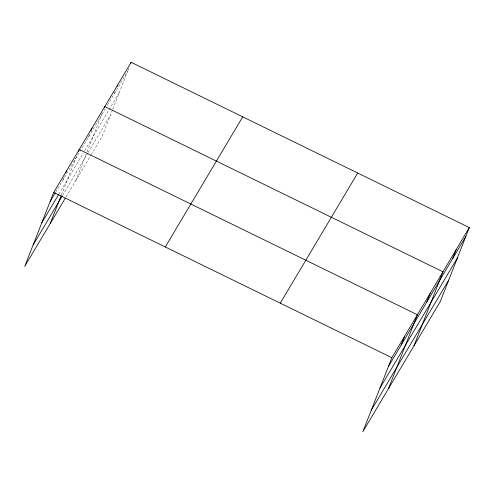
<?xml version="1.0" encoding="UTF-8"?>
<svg xmlns="http://www.w3.org/2000/svg" width="494" height="494" viewBox="0 0 494 494"><rect width="100%" height="100%" fill="white"/><g stroke="black" fill="none" stroke-linecap="round" stroke-linejoin="round"><path stroke-width="0.37" stroke-dasharray="2.47 1.85" d="M62.973 179.902L64.591 175.784M61.466 194.883L76.829 155.684M88.531 136.962L89.34 134.899M75.817 180.545L86.746 152.652M87.024 151.942L102.653 112.052M114.472 93.366L115.818 89.927M112.515 109.835L102.147 136.295L91.304 154.517M112.799 109.118L127.643 71.241L106.729 106.377M127.909 70.556L129.255 67.116M55.618 192.265L105.179 108.983M58.817 194.216L83.214 153.22M84.764 150.621L119.227 92.711M62.54 195.513L87.71 153.22M88.099 152.566L110.557 114.83M66.134 196.81L90.915 155.165"/><path stroke-width="0.74" d="M469.3 227.567L391.853 357.705L362.862 431.688L440.302 301.556L469.3 227.567L131.138 62.312L53.698 192.444L24.7 266.433L65.356 198.113M65.665 173.036L66.474 170.973M50.258 223.486L61.188 195.599M78.447 151.559L79.25 149.503L417.411 314.758L388.414 388.747M90.952 130.774L92.032 128.026M104.271 107.933L104.808 106.556L442.97 271.811L413.972 345.8M117.164 86.493L117.708 85.122M130.601 63.683L131.138 62.312M401.134 345.164L404.635 336.229M426.693 302.217L430.188 293.288M452.634 258.621L456.135 249.692M50.197 201.379L55.229 192.919M41.78 222.843L58.817 194.216M33.11 244.962L62.158 196.161M165.286 246.981L242.733 116.843M280.265 303.168L357.705 173.03M388.352 366.634L465.799 236.496M379.942 388.105L457.388 257.967M371.272 410.224L448.719 280.086M53.698 192.444L391.853 357.705"/></g></svg>
